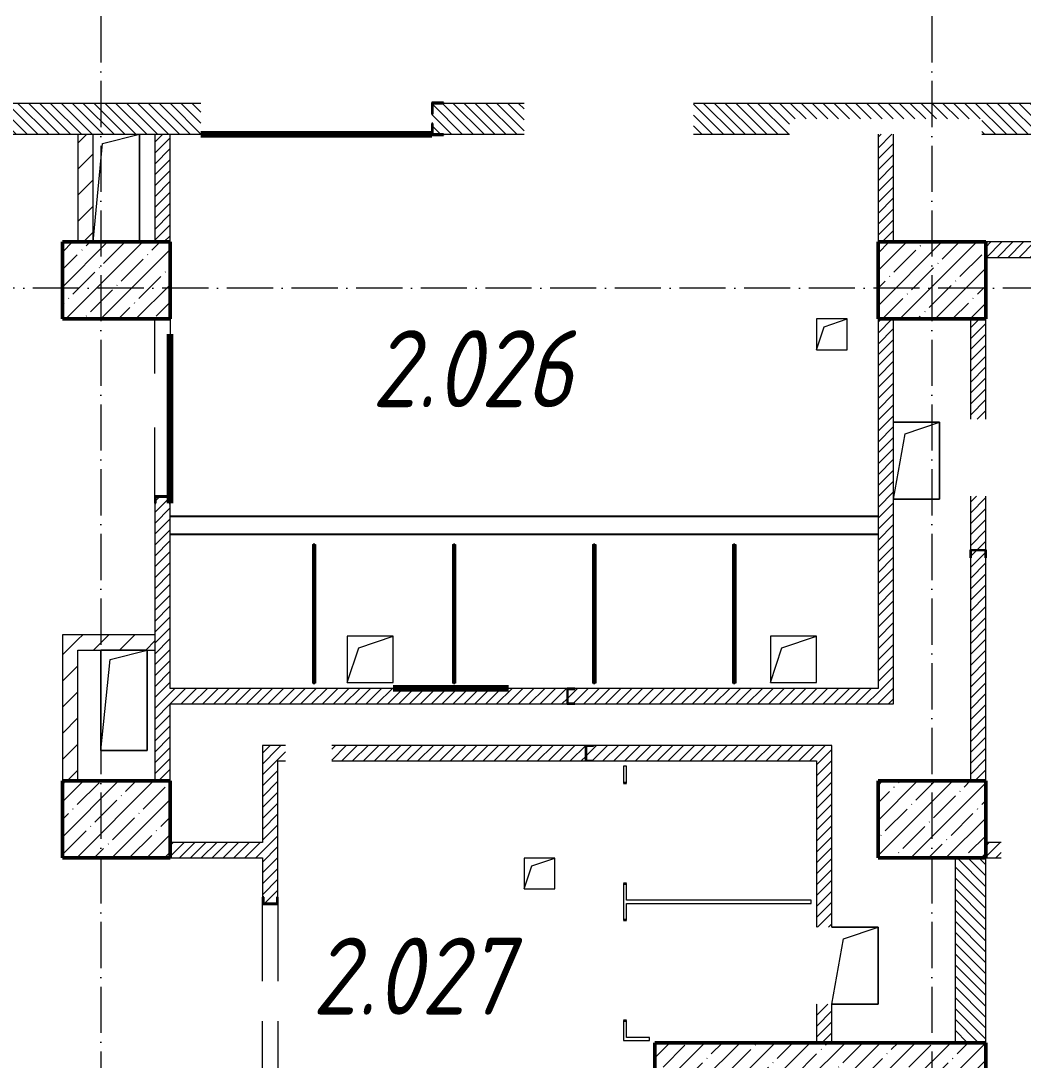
# Model space of a CAD drawing. Header units: millimetres. Extents: x -401725 to 250493, y 305116 to 802890.
# Drawn here: x 61638 to 68151, y 517084 to 523833 of the extents above; entities that cross this region are included whole.
import ezdxf

# ---------------------------------------------------------------- set-up
doc = ezdxf.new("R2010")
doc.units = ezdxf.units.MM
doc.linetypes.add('50_200_ШТРИХ_1Т_ш5_п1_п1_', pattern=[700, 500, -100, 0, -100])
for name, color, linetype, lineweight in [('20.5.1) СТ-6.3 Замена плитки Дм. монт штук', 164, 'Continuous', 211), ('20.5.4) СТ-11', 62, 'Continuous', 211), ('A-DOOR-OPNG-MCUT', 7, 'Continuous', 35), ('A-FLOR-____-OTLN', 7, 'Continuous', 9), ('A-GENM-____-MCUT', 7, 'Continuous', 25), ('A-GENM-____-OTLN', 7, 'Continuous', 9), ('A-GENM-____-OTLN-1', 7, 'Continuous', 25), ('A-WALL-____-MCUT', 7, 'Continuous', 13), ('A-WALL-____-MCUT-2', 7, 'Continuous', 50), ('A-WALL-____-PATT-1', 7, 'Continuous', 9), ('A-WALL-FNSH-MCUT-1', 7, 'Continuous', 9), ('I-WALL-____-OTLN', 7, 'Continuous', 9), ('S-COLS-____-MCUT', 7, 'Continuous', 50), ('S-COLS-____-OTLN', 7, 'Continuous', 9), ('S-GRID-____-OTLN-1', 7, '50_200_ШТРИХ_1Т_ш5_п1_п1_', 9), ('Марки помещений', 7, 'Continuous', 9)]:
    doc.layers.add(name, color=color, linetype=linetype, lineweight=lineweight)
doc.layers.add('A-DOOR-____-OTLN-1', color=7, linetype='Continuous', lineweight=9, true_color=0xffffff)
doc.styles.add('ISOCPEUR_I_2', font='isocpeui.ttf', dxfattribs={"width": 0.85, "height": 2.3})
pattern_1 = [(135, (-15591.663, 459015.94), (-35.35534, -35.35534), [])]
pattern_2 = [(45, (-15591.663, 459015.94), (-35.35534, 35.35534), [])]
pattern_3 = [(45, (-15591.66, 459015.94), (-114.04925, 114.04925), []), (45, (-15477.61, 459015.94), (-114.04925, 114.04925), [201.612, -40.322, 3.353, -36.97])]
pattern_4 = [(45, (-15591.66, 459015.94), (-84.85281, 84.85281), [])]

# ---------------------------------------------------------------- blocks, each defined once
blk = doc.blocks.new('DOR_ДУ_распашная__1Ст_Прямоугольная_ШЕР - Вн_650х2100h_Кабинки С_у-17949503-АР1_План отверстий 2 этажа в осях 1-64_Ю-ЯЯ')
at = {"layer": 'A-DOOR-OPNG-MCUT'}
for p, q in [((-325, 10), (-325, -10)), ((325, -10), (325, 10))]:
    blk.add_line(p, q, dxfattribs=at)
blk = doc.blocks.new('BSC_Колонна _Прямоугольная - 500х700-V106-АР1_План отверстий 2 этажа в осях 1-64_Ю-ЯЯ')
at = {"layer": 'S-COLS-____-OTLN'}
h = blk.add_hatch(dxfattribs=at)
h.set_pattern_fill('FP_119', color=256, style=0, pattern_type=2)
h.set_pattern_definition([(315, (-63131.04, 77850), (114.04925, 114.04925), []), (315, (-63131.04, 77735.95), (114.04925, 114.04925), [201.613, -40.323, 3.353, -36.97])])
h.paths.add_polyline_path([(-250, 350), (-250, -350), (250, -350), (250, 350)], flags=0)
at = {"layer": 'S-COLS-____-MCUT'}
for p, q in [((250, 350), (-250, 350)), ((-250, 350), (-250, -350)), ((250, -350), (250, 350)), ((-250, -350), (250, -350))]:
    blk.add_line(p, q, dxfattribs=at)
blk = doc.blocks.new('BSC_Колонна _Прямоугольная - 500х700-V107-АР1_План отверстий 2 этажа в осях 1-64_Ю-ЯЯ')
at = {"layer": 'S-COLS-____-OTLN'}
h = blk.add_hatch(dxfattribs=at)
h.set_pattern_fill('FP_120', color=256, style=0, pattern_type=2)
h.set_pattern_definition([(315, (-63131.04, 83150), (114.04925, 114.04925), []), (315, (-63131.04, 83035.95), (114.04925, 114.04925), [201.613, -40.323, 3.353, -36.97])])
h.paths.add_polyline_path([(-250, 350), (-250, -350), (250, -350), (250, 350)], flags=0)
at = {"layer": 'S-COLS-____-MCUT'}
for p, q in [((250, 350), (-250, 350)), ((-250, 350), (-250, -350)), ((250, -350), (250, 350)), ((-250, -350), (250, -350))]:
    blk.add_line(p, q, dxfattribs=at)
blk = doc.blocks.new('BSC_Колонна _Прямоугольная - 500х700-V126-АР1_План отверстий 2 этажа в осях 1-64_Ю-ЯЯ')
at = {"layer": 'S-COLS-____-OTLN'}
h = blk.add_hatch(dxfattribs=at)
h.set_pattern_fill('FP_139', color=256, style=0, pattern_type=2)
h.set_pattern_definition([(315, (-59631.04, 77850), (114.04925, 114.04925), []), (315, (-59631.04, 77735.95), (114.04925, 114.04925), [201.613, -40.323, 3.353, -36.97])])
h.paths.add_polyline_path([(-250, 350), (-250, -350), (250, -350), (250, 350)], flags=0)
at = {"layer": 'S-COLS-____-MCUT'}
for p, q in [((250, 350), (-250, 350)), ((-250, 350), (-250, -350)), ((250, -350), (250, 350)), ((-250, -350), (250, -350))]:
    blk.add_line(p, q, dxfattribs=at)
blk = doc.blocks.new('BSC_Колонна _Прямоугольная - 500х700-V127-АР1_План отверстий 2 этажа в осях 1-64_Ю-ЯЯ')
at = {"layer": 'S-COLS-____-OTLN'}
h = blk.add_hatch(dxfattribs=at)
h.set_pattern_fill('FP_140', color=256, style=0, pattern_type=2)
h.set_pattern_definition([(315, (-59631.04, 83150), (114.04925, 114.04925), []), (315, (-59631.04, 83035.95), (114.04925, 114.04925), [201.613, -40.323, 3.353, -36.97])])
h.paths.add_polyline_path([(-250, 350), (-250, -350), (250, -350), (250, 350)], flags=0)
at = {"layer": 'S-COLS-____-MCUT'}
for p, q in [((250, 350), (-250, 350)), ((-250, 350), (-250, -350)), ((250, -350), (250, 350)), ((-250, -350), (250, -350))]:
    blk.add_line(p, q, dxfattribs=at)
blk = doc.blocks.new('154_Стойка_СКБ_Швеллер - СМ-2180_100-28278414-АР1_План отверстий 2 этажа в осях 1-64_Ю-ЯЯ')
at = {"layer": 'A-GENM-____-MCUT'}
for p, q in [((171, 50), (125, 50)), ((125, 50), (125, -50)), ((129.5, 42.4), (171, 42.4)), ((129.5, -42.4), (129.5, 42.4)), ((171, 42.4), (171, 50)), ((125, -50), (171, -50)), ((171, -42.4), (129.5, -42.4)), ((171, -50), (171, -42.4))]:
    blk.add_line(p, q, dxfattribs=at)
blk = doc.blocks.new('154_Фахверк_СКБ_Швеллер - Тип_100_3960-28333271-АР1_План отверстий 2 этажа в осях 1-64_Ю-ЯЯ')
at = {"layer": 'A-GENM-____-MCUT'}
for p, q in [((125, 50), (175, 50)), ((125, -50), (125, 50)), ((128, 47), (128, -47)), ((175, 47), (128, 47)), ((175, 50), (175, 47)), ((175, -50), (125, -50)), ((128, -47), (175, -47)), ((175, -47), (175, -50))]:
    blk.add_line(p, q, dxfattribs=at)
blk = doc.blocks.new('154_Фахверк_СКБ_Швеллер - Тип_100_3960-28331862-АР1_План отверстий 2 этажа в осях 1-64_Ю-ЯЯ')
at = {"layer": 'A-GENM-____-MCUT'}
for p, q in [((175, 50), (125, 50)), ((125, 50), (125, -50)), ((128, 47), (175, 47)), ((128, -47), (128, 47)), ((175, 47), (175, 50)), ((125, -50), (175, -50)), ((175, -47), (128, -47)), ((175, -50), (175, -47))]:
    blk.add_line(p, q, dxfattribs=at)
blk = doc.blocks.new('Фахверк_СКБ_Уголок - 200_3960-28339211-АР1_План отверстий 2 этажа в осях 1-64_Ю-ЯЯ')
at = {"layer": 'A-GENM-____-MCUT'}
for p, q in [((125, 156), (50, 156)), ((50, 156), (50, 150)), ((50, 150), (119, 150)), ((119, 150), (119, 81)), ((125, 81), (125, 156)), ((119, 81), (125, 81)), ((125, 19), (119, 19)), ((119, 19), (119, -50)), ((125, -56), (125, 19)), ((119, -50), (50, -50)), ((50, -50), (50, -56)), ((50, -56), (125, -56))]:
    blk.add_line(p, q, dxfattribs=at)
blk = doc.blocks.new('131_Панель боковая - 900х1500-29281255-АР1_План отверстий 2 этажа в осях 1-64_Ю-ЯЯ')
at = {"layer": 'A-GENM-____-MCUT'}
for p, q in [((450, 5), (-450, 5)), ((-450, 5), (-450, -5)), ((450, -5), (450, 5)), ((-450, -5), (450, -5))]:
    blk.add_line(p, q, dxfattribs=at)
at = {"layer": 'A-GENM-____-OTLN'}
for p, q in [((-450, 10), (450, 10)), ((-450, 5), (-450, 10)), ((450, 10), (450, 5)), ((-450, -10), (-450, -5)), ((-450, -10), (450, -10)), ((450, -5), (450, -10))]:
    blk.add_line(p, q, dxfattribs=at)
blk = doc.blocks.new('AR_Отверстие прямоугольное _в плите_ - AR_Отверстие прямоугольное _в плите_-30459333-АР1_План отверстий 2 этажа в осях 1-64_Ю-ЯЯ')
at = {"layer": 'A-GENM-____-OTLN'}
for p, q in [((150, 250), (-150, 250)), ((-75, 175), (150, 250)), ((150, -250), (150, 250)), ((-150, -250), (-75, 175)), ((-150, -250), (150, -250))]:
    blk.add_line(p, q, dxfattribs=at)
blk = doc.blocks.new('AR_Отверстие прямоугольное _в плите_ - AR_Отверстие прямоугольное _в плите_-30459207-АР1_План отверстий 2 этажа в осях 1-64_Ю-ЯЯ')
at = {"layer": 'A-GENM-____-OTLN'}
for p, q in [((100, 100), (-100, 100)), ((-100, 100), (-100, -100)), ((-50, 50), (100, 100)), ((100, -100), (100, 100)), ((-100, -100), (-50, 50)), ((-100, -100), (100, -100))]:
    blk.add_line(p, q, dxfattribs=at)
blk = doc.blocks.new('AR_Отверстие прямоугольное _в плите_ - AR_Отверстие прямоугольное _в плите_-30459341-АР1_План отверстий 2 этажа в осях 1-64_Ю-ЯЯ')
at = {"layer": 'A-GENM-____-OTLN'}
for p, q in [((150, 150), (-150, 150)), ((-150, 150), (-150, -150)), ((-75, 75), (150, 150)), ((150, -150), (150, 150)), ((-150, -150), (-75, 75)), ((-150, -150), (150, -150))]:
    blk.add_line(p, q, dxfattribs=at)
blk = doc.blocks.new('AR_Отверстие прямоугольное _в плите_ - AR_Отверстие прямоугольное _в плите_-30459803-АР1_План отверстий 2 этажа в осях 1-64_Ю-ЯЯ')
at = {"layer": 'A-GENM-____-OTLN'}
for p, q in [((-90, 290), (150, 350)), ((150, -350), (150, 350)), ((-150, -350), (-90, 290))]:
    blk.add_line(p, q, dxfattribs=at)
blk = doc.blocks.new('AR_Отверстие прямоугольное _в плите_ - AR_Отверстие прямоугольное _в плите_-30552792-АР1_План отверстий 2 этажа в осях 1-64_Ю-ЯЯ')
at = {"layer": 'A-GENM-____-OTLN'}
for p, q in [((150, 325), (-150, 325)), ((-150, 325), (-150, -325)), ((-90, 265), (150, 325)), ((150, -325), (150, 325)), ((-150, -325), (-90, 265)), ((-150, -325), (150, -325))]:
    blk.add_line(p, q, dxfattribs=at)
blk = doc.blocks.new('2этаж')
at = {"layer": 'S-GRID-____-OTLN-1', "color": 251, "ltscale": 0.6, "true_color": 0x636466}
for p, q in [((62158.3, 549908.8), (62158.3, 498997)), ((67558.3, 549908.8), (67558.3, 498997)), ((88482.7, 522097), (-20260.4, 522097))]:
    blk.add_line(p, q, dxfattribs=at)

msp = doc.modelspace()

# ---------------------------------------------------------------- hatches: boundary and pattern name
at = {"layer": 'A-WALL-____-PATT-1'}
h = msp.add_hatch(dxfattribs=at)
h.set_pattern_fill('FP_6', color=256, style=0, pattern_type=2)
h.set_pattern_definition(pattern_1)
h.paths.add_polyline_path([(73658.3366, 523096.983), (73658.3366, 523296.983), (69264.3366, 523296.983), (69264.3366, 523227.983), (69258.3366, 523227.983), (69258.3366, 523296.983), (66008.3366, 523296.983), (66008.3366, 523096.983), (66633.3366, 523096.983), (66633.3366, 523196.983), (67883.3366, 523196.983), (67883.3366, 523096.983), (69258.3366, 523096.983), (69258.3366, 523165.983), (69264.3366, 523165.983), (69264.3366, 523096.983), (73458.3366, 523096.983)], flags=0)
h.paths.add_polyline_path([(64383.3366, 523096.983), (64908.3366, 523096.983), (64908.3366, 523296.983), (64314.3366, 523296.983), (64314.3366, 523227.983), (64308.3366, 523227.983), (64308.3366, 523165.983), (64314.3366, 523165.983), (64314.3366, 523096.983)], flags=0)
h.paths.add_polyline_path([(62808.3366, 523096.983), (62808.3366, 523296.983), (59358.3366, 523296.983), (59358.3366, 523096.983), (62163.1849, 523096.983)], flags=0)
h = msp.add_hatch(dxfattribs=at)
h.set_pattern_fill('FP_4', color=256, style=0, pattern_type=2)
h.set_pattern_definition(pattern_4)
h.paths.add_polyline_path([(62108.3366, 522396.983), (62108.3366, 523096.983), (62008.3366, 523096.983), (62008.3366, 522396.983)], flags=0)
h = msp.add_hatch(dxfattribs=at)
h.set_pattern_fill('FP_5', color=256, style=0, pattern_type=2)
h.set_pattern_definition(pattern_2)
h.paths.add_polyline_path([(62608.3366, 522396.983), (62608.3366, 523096.983), (62508.3366, 523096.983), (62508.3366, 522396.983)], flags=0)
h = msp.add_hatch(dxfattribs=at)
h.set_pattern_fill('FP_5', color=256, style=0, pattern_type=2)
h.set_pattern_definition(pattern_2)
h.paths.add_polyline_path([(67308.3366, 522396.983), (67308.3366, 523096.983), (67208.3366, 523096.983), (67208.3366, 522396.983)], flags=0)
h = msp.add_hatch(dxfattribs=at)
h.set_pattern_fill('FP_5', color=256, style=0, pattern_type=2)
h.set_pattern_definition(pattern_2)
h.paths.add_polyline_path([(72958.3366, 522296.983), (72958.3366, 522396.983), (70258.3366, 522396.983), (70258.3366, 522296.983), (72768.1889, 522296.983)], flags=0)
h.paths.add_polyline_path([(69758.3366, 522296.983), (69758.3366, 522396.983), (67908.3366, 522396.983), (67908.3366, 522296.983), (69233.1876, 522296.983)], flags=0)
h = msp.add_hatch(dxfattribs=at)
h.set_pattern_fill('FP_5', color=256, style=0, pattern_type=2)
h.set_pattern_definition(pattern_2)
h.paths.add_polyline_path([(67208.3366, 519396.983), (67308.3366, 519396.983), (67308.3366, 521896.983), (67208.3366, 521896.983), (67208.3366, 519469.3575)], flags=0)
h = msp.add_hatch(dxfattribs=at)
h.set_pattern_fill('FP_5', color=256, style=0, pattern_type=2)
h.set_pattern_definition(pattern_2)
h.paths.add_polyline_path([(67808.3366, 518896.983), (67908.3366, 518896.983), (67908.3366, 520346.983), (67905.3366, 520346.983), (67905.3366, 520393.983), (67811.3366, 520393.983), (67811.3366, 520346.983), (67808.3366, 520346.983), (67808.3366, 519469.3575)], flags=0)
h.paths.add_polyline_path([(67905.3366, 520396.983), (67908.3366, 520396.983), (67908.3366, 520746.983), (67808.3366, 520746.983), (67808.3366, 520396.983), (67811.5281, 520396.983)], flags=0)
h.paths.add_polyline_path([(67808.3366, 521246.983), (67908.3366, 521246.983), (67908.3366, 521896.983), (67808.3366, 521896.983)], flags=0)
h = msp.add_hatch(dxfattribs=at)
h.set_pattern_fill('FP_5', color=256, style=0, pattern_type=2)
h.set_pattern_definition(pattern_2)
h.paths.add_polyline_path([(62608.3366, 518896.983), (62608.3366, 520700.983), (62600.7366, 520700.983), (62600.7366, 520742.483), (62515.9366, 520742.483), (62515.9366, 520700.983), (62508.3366, 520700.983), (62508.3366, 518896.983)], flags=0)
h = msp.add_hatch(dxfattribs=at)
h.set_pattern_fill('FP_4', color=256, style=0, pattern_type=2)
h.set_pattern_definition(pattern_4)
h.paths.add_polyline_path([(62008.3366, 518896.983), (62008.3366, 519846.983), (61908.3366, 519846.983), (61908.3366, 518896.983)], flags=0)
h = msp.add_hatch(dxfattribs=at)
h.set_pattern_fill('FP_4', color=256, style=0, pattern_type=2)
h.set_pattern_definition(pattern_4)
h.paths.add_polyline_path([(62008.3366, 519746.983), (62508.3366, 519746.983), (62508.3366, 519846.983), (62008.3366, 519846.983)], flags=0)
h = msp.add_hatch(dxfattribs=at)
h.set_pattern_fill('FP_5', color=256, style=0, pattern_type=2)
h.set_pattern_definition(pattern_2)
h.paths.add_polyline_path([(67208.3366, 519396.983), (67208.3366, 519496.983), (65238.3366, 519496.983), (65238.3366, 519493.983), (65191.3366, 519493.983), (65191.3366, 519399.983), (65238.3366, 519399.983), (65238.3366, 519396.983), (65698.1862, 519396.983)], flags=0)
h.paths.add_polyline_path([(65188.3366, 519396.983), (65188.3366, 519496.983), (62608.3366, 519496.983), (62608.3366, 519396.983), (63930.6856, 519396.983)], flags=0)
h = msp.add_hatch(dxfattribs=at)
h.set_pattern_fill('FP_5', color=256, style=0, pattern_type=2)
h.set_pattern_definition(pattern_2)
h.paths.add_polyline_path([(63308.3366, 514396.983), (63308.3366, 515946.983), (63208.3366, 515946.983), (63208.3366, 514396.983)], flags=0)
h.paths.add_polyline_path([(63215.9366, 516396.983), (63308.3366, 516396.983), (63308.3366, 516900.983), (63300.7366, 516900.983), (63300.7366, 516942.483), (63215.9366, 516942.483), (63215.9366, 516900.983), (63208.3366, 516900.983), (63208.3366, 516396.983)], flags=0)
h.paths.add_polyline_path([(63215.9366, 518101.483), (63300.7366, 518101.483), (63300.7366, 518142.983), (63308.3366, 518142.983), (63308.3366, 519126.983), (63208.3366, 519126.983), (63208.3366, 518142.983), (63215.9366, 518142.983)], flags=0)
h = msp.add_hatch(dxfattribs=at)
h.set_pattern_fill('FP_5', color=256, style=0, pattern_type=2)
h.set_pattern_definition(pattern_2)
h.paths.add_polyline_path([(66908.3366, 519026.983), (66908.3366, 519126.983), (65358.3366, 519126.983), (65358.3366, 519123.983), (65311.3366, 519123.983), (65311.3366, 519029.983), (65358.3366, 519029.983), (65358.3366, 519026.983), (66808.3366, 519026.983)], flags=0)
h.paths.add_polyline_path([(65308.3366, 519026.983), (65308.3366, 519126.983), (63658.3366, 519126.983), (63658.3366, 519026.983), (63930.6856, 519026.983)], flags=0)
h.paths.add_polyline_path([(63358.3366, 519026.983), (63358.3366, 519126.983), (63308.3366, 519126.983), (63308.3366, 519026.983)], flags=0)
h = msp.add_hatch(dxfattribs=at)
h.set_pattern_fill('FP_5', color=256, style=0, pattern_type=2)
h.set_pattern_definition(pattern_2)
h.paths.add_polyline_path([(66808.3366, 517196.983), (66908.3366, 517196.983), (66908.3366, 517446.983), (66808.3366, 517446.983)], flags=0)
h.paths.add_polyline_path([(66808.3366, 517946.983), (66908.3366, 517946.983), (66908.3366, 519026.983), (66808.3366, 519026.983)], flags=0)
h = msp.add_hatch(dxfattribs=at)
h.set_pattern_fill('FP_5', color=256, style=0, pattern_type=2)
h.set_pattern_definition(pattern_2)
h.paths.add_polyline_path([(63208.3366, 518396.983), (63208.3366, 518496.983), (62608.3366, 518496.983), (62608.3366, 518396.983)], flags=0)
h = msp.add_hatch(dxfattribs=at)
h.set_pattern_fill('FP_5', color=256, style=0, pattern_type=2)
h.set_pattern_definition(pattern_2)
h.paths.add_polyline_path([(70304.3366, 518396.983), (70458.3366, 518396.983), (70458.3366, 518496.983), (70304.3366, 518496.983), (70304.3366, 518489.383), (70262.8366, 518489.383), (70262.8366, 518404.583), (70304.3366, 518404.583)], flags=0)
h.paths.add_polyline_path([(68308.3366, 518396.983), (69062.3366, 518396.983), (69062.3366, 518404.583), (69103.8366, 518404.583), (69103.8366, 518489.383), (69062.3366, 518489.383), (69062.3366, 518496.983), (68308.3366, 518496.983), (68308.3366, 518404.583)], flags=0)
h.paths.add_polyline_path([(68008.3366, 518396.983), (68008.3366, 518496.983), (67908.3366, 518496.983), (67908.3366, 518396.983)], flags=0)
h = msp.add_hatch(dxfattribs=at)
h.set_pattern_fill('FP_6', color=256, style=0, pattern_type=2)
h.set_pattern_definition(pattern_1)
h.paths.add_polyline_path([(67908.3366, 517196.983), (67908.3366, 518396.983), (67708.3366, 518396.983), (67708.3366, 517196.983)], flags=0)
h = msp.add_hatch(dxfattribs=at)
h.set_pattern_fill('FP_13', color=256, style=0, pattern_type=2)
h.set_pattern_definition(pattern_3)
h.paths.add_polyline_path([(65758.3366, 514446.983), (66008.3366, 514446.983), (66008.3366, 517196.983), (65758.3366, 517196.983), (65758.3366, 516240.5328)], flags=0)
h = msp.add_hatch(dxfattribs=at)
h.set_pattern_fill('FP_13', color=256, style=0, pattern_type=2)
h.set_pattern_definition(pattern_3)
h.paths.add_polyline_path([(67908.3366, 516946.983), (67908.3366, 517196.983), (66008.3366, 517196.983), (66008.3366, 516946.983), (67465.6869, 516946.983)], flags=0)

# ---------------------------------------------------------------- linework, layer by layer
for p, q in [((62608.3366, 520616.983), (67208.3366, 520616.983)), ((67208.3366, 520496.983), (62608.3366, 520496.983))]:
    msp.add_line(p, q)
at = {"layer": '20.5.1) СТ-6.3 Замена плитки Дм. монт штук'}
msp.add_lwpolyline([(64807.8034, 519496.983), (64058.3366, 519496.983)], dxfattribs=at)
at = {"layer": '20.5.4) СТ-11'}
for points in [[(62808.3366, 523096.983), (64308.3366, 523096.983)], [(62608.3366, 520700.983), (62608.3366, 521798.5915)]]:
    msp.add_lwpolyline(points, dxfattribs=at)
at = {"layer": 'A-FLOR-____-OTLN'}
for p, q in [((62408.3366, 523096.983), (62408.3366, 522396.983)), ((67308.3366, 521226.983), (67608.3366, 521226.983)), ((67608.3366, 521226.983), (67608.3366, 520726.983)), ((67608.3366, 520726.983), (67308.3366, 520726.983)), ((62158.3366, 519745.6413), (62458.3366, 519745.6413)), ((62158.3366, 519095.6413), (62158.3366, 519745.6413)), ((62458.3366, 519745.6413), (62458.3366, 519095.6413)), ((62458.3366, 519095.6413), (62158.3366, 519095.6413)), ((66908.3366, 517946.6355), (67208.3366, 517946.6355)), ((67208.3366, 517946.6355), (67208.3366, 517446.6355)), ((67208.3366, 517446.6355), (66908.3366, 517446.6355))]:
    msp.add_line(p, q, dxfattribs=at)
at = {"layer": 'A-WALL-____-MCUT'}
for p, q in [((62808.3366, 523296.983), (59358.3366, 523296.983)), ((64908.3366, 523296.983), (64383.3366, 523296.983)), ((69258.3366, 523296.983), (66008.3366, 523296.983)), ((59358.3366, 523096.983), (62808.3366, 523096.983)), ((64383.3366, 523096.983), (64908.3366, 523096.983)), ((66008.3366, 523096.983), (66633.3366, 523096.983)), ((67883.3366, 523096.983), (69258.3366, 523096.983)), ((67708.3366, 518396.983), (67708.3366, 517196.983)), ((67908.3366, 517196.983), (67908.3366, 518396.983))]:
    msp.add_line(p, q, dxfattribs=at)
at = {"layer": 'A-WALL-____-MCUT-2'}
for p, q in [((65758.3366, 517196.983), (65758.3366, 514446.983)), ((67908.3366, 517196.983), (65758.3366, 517196.983)), ((67908.3366, 516946.983), (67908.3366, 517196.983))]:
    msp.add_line(p, q, dxfattribs=at)
at = {"layer": 'A-WALL-FNSH-MCUT-1'}
for p, q in [((62008.3366, 523096.983), (62008.3366, 522396.983)), ((62108.3366, 522396.983), (62108.3366, 523096.983)), ((62508.3366, 523096.983), (62508.3366, 522396.983)), ((62608.3366, 522396.983), (62608.3366, 523096.983)), ((67208.3366, 523096.983), (67208.3366, 522396.983)), ((67308.3366, 522396.983), (67308.3366, 523096.983)), ((69558.3366, 522396.983), (67908.3366, 522396.983)), ((67908.3366, 522296.983), (69758.3366, 522296.983)), ((67208.3366, 521896.983), (67208.3366, 519496.983)), ((67308.3366, 519396.983), (67308.3366, 521896.983)), ((67808.3366, 521896.983), (67808.3366, 521246.983)), ((67908.3366, 521246.983), (67908.3366, 521896.983)), ((67808.3366, 520746.983), (67808.3366, 520396.983)), ((67908.3366, 520396.983), (67908.3366, 520746.983)), ((62508.3366, 520700.983), (62508.3366, 518896.983)), ((62608.3366, 519496.983), (62608.3366, 520700.983)), ((67808.3366, 520346.983), (67808.3366, 518896.983)), ((67908.3366, 518896.983), (67908.3366, 520346.983)), ((61908.3366, 519846.983), (61908.3366, 518896.983)), ((62508.3366, 519846.983), (61908.3366, 519846.983)), ((62008.3366, 518896.983), (62008.3366, 519746.983)), ((62008.3366, 519746.983), (62508.3366, 519746.983)), ((65188.3366, 519496.983), (62608.3366, 519496.983)), ((67208.3366, 519496.983), (65238.3366, 519496.983)), ((62608.3366, 519396.983), (65188.3366, 519396.983)), ((62608.3366, 518896.983), (62608.3366, 519396.983)), ((65238.3366, 519396.983), (67308.3366, 519396.983)), ((63208.3366, 519126.983), (63208.3366, 518496.983)), ((63358.3366, 519126.983), (63208.3366, 519126.983)), ((65308.3366, 519126.983), (63658.3366, 519126.983)), ((66908.3366, 519126.983), (65358.3366, 519126.983)), ((66908.3366, 517946.983), (66908.3366, 519126.983)), ((63308.3366, 519026.983), (63358.3366, 519026.983)), ((63308.3366, 518142.983), (63308.3366, 519026.983)), ((63658.3366, 519026.983), (65308.3366, 519026.983)), ((65358.3366, 519026.983), (66808.3366, 519026.983)), ((65553.3366, 518991.983), (65553.3366, 518881.983)), ((65573.3366, 518991.983), (65553.3366, 518991.983)), ((65573.3366, 518881.983), (65573.3366, 518991.983)), ((66808.3366, 519026.983), (66808.3366, 517946.983)), ((63208.3366, 518496.983), (62608.3366, 518496.983)), ((68008.3366, 518496.983), (67908.3366, 518496.983)), ((62608.3366, 518396.983), (63208.3366, 518396.983)), ((63208.3366, 518396.983), (63208.3366, 518142.983)), ((67908.3366, 518396.983), (68008.3366, 518396.983)), ((65553.3366, 518231.983), (65553.3366, 517991.983)), ((65573.3366, 518121.983), (65573.3366, 518231.983)), ((66773.3366, 518121.983), (65573.3366, 518121.983)), ((66773.3366, 518101.983), (66773.3366, 518121.983)), ((65573.3366, 517991.983), (65573.3366, 518101.983)), ((65573.3366, 518101.983), (66773.3366, 518101.983)), ((66808.3366, 517446.983), (66808.3366, 517196.983)), ((66908.3366, 517196.983), (66908.3366, 517446.983)), ((65553.3366, 517341.983), (65553.3366, 517211.983)), ((65573.3366, 517231.983), (65573.3366, 517341.983)), ((65553.3366, 517211.983), (65723.3366, 517211.983)), ((65723.3366, 517231.983), (65573.3366, 517231.983)), ((65723.3366, 517211.983), (65723.3366, 517231.983))]:
    msp.add_line(p, q, dxfattribs=at)
at = {"layer": 'I-WALL-____-OTLN'}
for p, q in [((62508.3366, 521541.983), (62508.3366, 521896.983)), ((62608.3366, 521896.983), (62608.3366, 521541.983)), ((62508.3366, 520746.983), (62508.3366, 521191.983)), ((62608.3366, 521191.983), (62608.3366, 520746.983)), ((63208.3366, 517596.983), (63208.3366, 518096.983)), ((63308.3366, 518096.983), (63308.3366, 517596.983)), ((63208.3366, 516946.983), (63208.3366, 517336.983)), ((63308.3366, 517336.983), (63308.3366, 516946.983))]:
    msp.add_line(p, q, dxfattribs=at)

# ---------------------------------------------------------------- block references
at = {"color": 18, "true_color": 0x000000}
msp.add_blockref('2этаж', (0, 0), dxfattribs=at)
at = {"layer": 'A-DOOR-____-OTLN-1', "rotation": 89.99999999999966}
for p in [(65563.3366, 518556.983), (65563.3366, 517666.983)]:
    msp.add_blockref('DOR_ДУ_распашная__1Ст_Прямоугольная_ШЕР - Вн_650х2100h_Кабинки С_у-17949503-АР1_План отверстий 2 этажа в осях 1-64_Ю-ЯЯ', p, dxfattribs=at)
at = {"layer": 'A-GENM-____-OTLN'}
for name, p in [('AR_Отверстие прямоугольное _в плите_ - AR_Отверстие прямоугольное _в плите_-30459803-АР1_План отверстий 2 этажа в осях 1-64_Ю-ЯЯ', (62258.3366, 522746.983)), ('AR_Отверстие прямоугольное _в плите_ - AR_Отверстие прямоугольное _в плите_-30459207-АР1_План отверстий 2 этажа в осях 1-64_Ю-ЯЯ', (66908.3366, 521796.983)), ('AR_Отверстие прямоугольное _в плите_ - AR_Отверстие прямоугольное _в плите_-30459333-АР1_План отверстий 2 этажа в осях 1-64_Ю-ЯЯ', (67458.3366, 520976.983)), ('AR_Отверстие прямоугольное _в плите_ - AR_Отверстие прямоугольное _в плите_-30459341-АР1_План отверстий 2 этажа в осях 1-64_Ю-ЯЯ', (63908.3366, 519687.0908)), ('AR_Отверстие прямоугольное _в плите_ - AR_Отверстие прямоугольное _в плите_-30459341-АР1_План отверстий 2 этажа в осях 1-64_Ю-ЯЯ', (66658.3366, 519687.0908)), ('AR_Отверстие прямоугольное _в плите_ - AR_Отверстие прямоугольное _в плите_-30552792-АР1_План отверстий 2 этажа в осях 1-64_Ю-ЯЯ', (62308.3366, 519420.6413)), ('AR_Отверстие прямоугольное _в плите_ - AR_Отверстие прямоугольное _в плите_-30459207-АР1_План отверстий 2 этажа в осях 1-64_Ю-ЯЯ', (65008.3366, 518296.6355)), ('AR_Отверстие прямоугольное _в плите_ - AR_Отверстие прямоугольное _в плите_-30459333-АР1_План отверстий 2 этажа в осях 1-64_Ю-ЯЯ', (67058.3366, 517696.6355))]:
    msp.add_blockref(name, p, dxfattribs=at)
at = {"layer": 'A-GENM-____-OTLN', "rotation": 270.0000000000003}
for p in [(63543.3366, 519981.983), (64453.3366, 519981.983), (65363.3366, 519981.983), (66273.3366, 519981.983)]:
    msp.add_blockref('131_Панель боковая - 900х1500-29281255-АР1_План отверстий 2 этажа в осях 1-64_Ю-ЯЯ', p, dxfattribs=at)
at = {"layer": 'A-GENM-____-OTLN-1'}
for name, p, rotation in [('Фахверк_СКБ_Уголок - 200_3960-28339211-АР1_План отверстий 2 этажа в осях 1-64_Ю-ЯЯ', (64433.3366, 523246.983), 180), ('154_Стойка_СКБ_Швеллер - СМ-2180_100-28278414-АР1_План отверстий 2 этажа в осях 1-64_Ю-ЯЯ', (62558.3366, 520871.983), 269.9999999999999), ('154_Фахверк_СКБ_Швеллер - Тип_100_3960-28333271-АР1_План отверстий 2 этажа в осях 1-64_Ю-ЯЯ', (67858.3366, 520521.983), 269.9999999999999), ('154_Стойка_СКБ_Швеллер - СМ-2180_100-28278414-АР1_План отверстий 2 этажа в осях 1-64_Ю-ЯЯ', (63258.3366, 517971.983), 89.99999999999987)]:
    msp.add_blockref(name, p, dxfattribs=dict(at, rotation=rotation))
for name, p in [('154_Фахверк_СКБ_Швеллер - Тип_100_3960-28331862-АР1_План отверстий 2 этажа в осях 1-64_Ю-ЯЯ', (65063.3366, 519446.983)), ('154_Фахверк_СКБ_Швеллер - Тип_100_3960-28333271-АР1_План отверстий 2 этажа в осях 1-64_Ю-ЯЯ', (65183.3366, 519076.983))]:
    msp.add_blockref(name, p, dxfattribs=at)
at = {"layer": 'S-COLS-____-OTLN', "rotation": 89.9999999999999}
for name, p in [('BSC_Колонна _Прямоугольная - 500х700-V106-АР1_План отверстий 2 этажа в осях 1-64_Ю-ЯЯ', (62258.3366, 522146.983)), ('BSC_Колонна _Прямоугольная - 500х700-V107-АР1_План отверстий 2 этажа в осях 1-64_Ю-ЯЯ', (67558.3366, 522146.983)), ('BSC_Колонна _Прямоугольная - 500х700-V126-АР1_План отверстий 2 этажа в осях 1-64_Ю-ЯЯ', (62258.3366, 518646.983)), ('BSC_Колонна _Прямоугольная - 500х700-V127-АР1_План отверстий 2 этажа в осях 1-64_Ю-ЯЯ', (67558.3366, 518646.983))]:
    msp.add_blockref(name, p, dxfattribs=at)

# ---------------------------------------------------------------- texts
at = {"layer": 'Марки помещений', "char_height": 500, "width": 785.65375, "attachment_point": 1, "style": 'ISOCPEUR_I_2'}
for s, insert in [('2.026', (63917.9373, 521824.2573)), ('2.027', (63530.5303, 517879.5895))]:
    msp.add_mtext(s, dxfattribs=dict(at, insert=insert))

doc.saveas('drawing.dxf')
